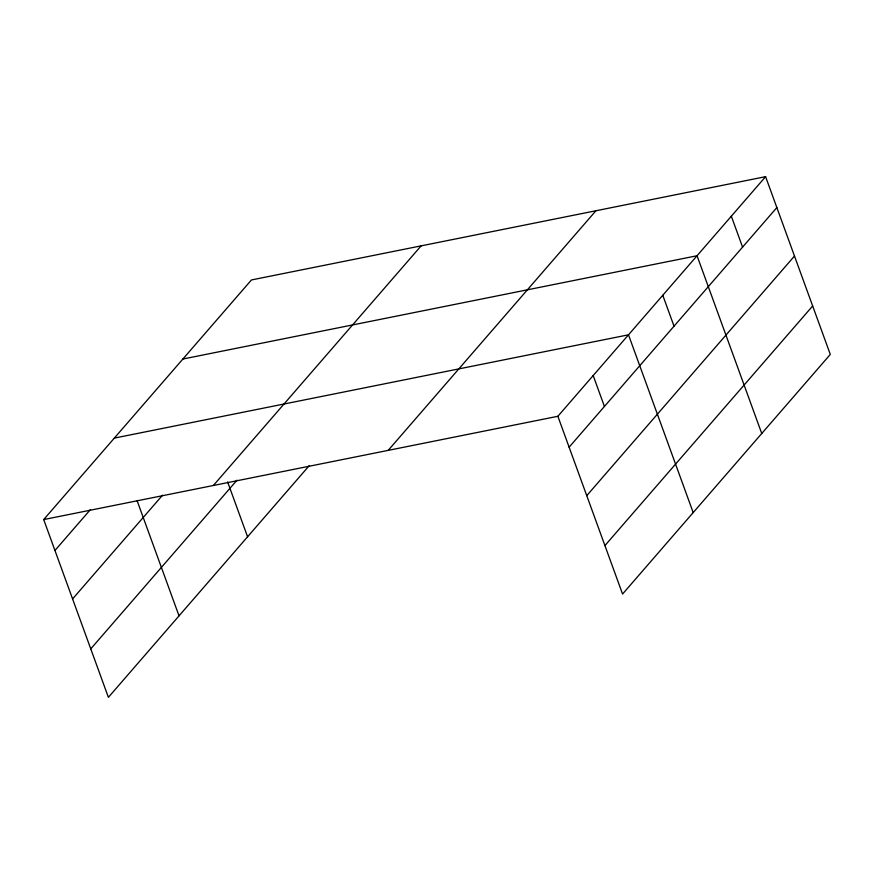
<?xml version="1.0" encoding="UTF-8"?>
<svg xmlns="http://www.w3.org/2000/svg" width="874" height="874" viewBox="0 0 874 874"><rect width="100%" height="100%" fill="white"/><g stroke="black" fill="none" stroke-linecap="round" stroke-linejoin="round"><path stroke-width="1.31" d="M309.101 465.82L108.398 697.332L43.7 519.571L251.439 279.953L765.602 176.668L830.3 354.429L622.561 594.047L557.874 416.286L765.602 176.668M54.953 550.489L90.262 509.75M72.586 598.941L162.553 495.176M213.376 485.496L421.115 245.878M90.765 648.869L236.974 480.219M388.198 450.372L595.926 210.754M569.116 447.193L776.855 207.575M586.76 495.656L794.488 256.038M604.928 545.584L812.667 305.966M182.885 359.028L697.048 255.743L761.746 433.493M114.33 438.103L628.493 334.818L693.191 512.568M43.7 519.571L557.874 416.286M731.33 216.206L742.572 247.113M662.776 295.281L674.029 326.188M593.184 375.558L604.437 406.465M227.611 481.924L247.582 536.789M137.185 500.9L179.028 615.864"/></g></svg>
